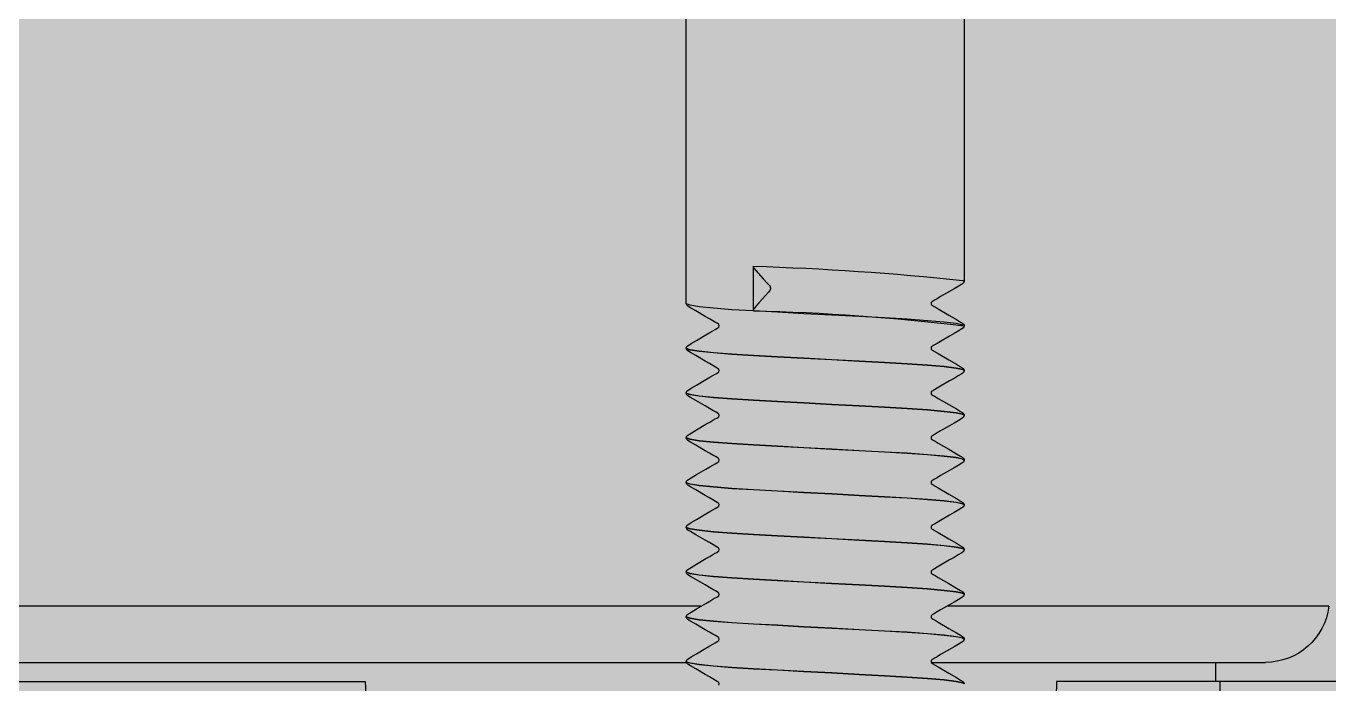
# Model space of a CAD drawing. Header units: millimetres. Extents: x -225363 to 347188, y -782467 to 813415.
# Drawn here: x 27779.51 to 27799.87, y 13010.83 to 13021.11 of the extents above; entities that cross this region are included whole.
import ezdxf

# ---------------------------------------------------------------- set-up
doc = ezdxf.new("R2010")
doc.units = ezdxf.units.MM
doc.layers.add('Xref SCN', color=8, linetype='Continuous', lineweight=0)
pattern_1 = [(197, (-1424125.8, -442865.07), (-126.479246, -237.872866), [95.25, -285.75]), (287, (-1424185.26, -442833.45), (237.872866, -126.479246), [95.25, -285.75])]

# ---------------------------------------------------------------- blocks, each defined once
blk = doc.blocks.new('Xref SCN')
at = {"layer": 'Xref SCN', "ltscale": 3}
h = blk.add_hatch(dxfattribs=at)
h.set_pattern_fill('CROSS', color=256, scale=30, angle=197)
h.set_pattern_definition(pattern_1)
edge = h.paths.add_edge_path()
edge.add_arc((2267.432, -6082.956), 1150, 110.637803, 180.385556)
edge.add_line((1117.459, -6090.695), (1124.354, -7115.455))
edge.add_arc((2274.328, -7107.717), 1150, 180.385556, 270.385556)
edge.add_line((2282.067, -8257.691), (21549.899, -8127.551))
edge.add_arc((21542.165, -6977.573), 1150.004, 270.385346, 360.440176)
edge.add_line((22692.135, -6968.738), (22692.169, -2095.909))
edge.add_arc((21542.203, -2104.748), 1150, 0.440393, 90.385556)
edge.add_line((21534.465, -954.774), (6081.873, -1059.019))
edge.add_arc((6089.609, -2208.997), 1150.004, 90.385414, 160.133168)
edge.add_arc((-23.552, -0.079), 5350, 290.637802, 340.133308, ccw=False)
edge = h.paths.add_edge_path()
edge.add_arc((21542.203, 18280.173), 1150, 0.440336, 104.369873, ccw=False)
edge.add_line((22692.169, 18289.011), (22692.169, 2403.988))
edge.add_arc((21542.203, 2395.15), 1150, -89.614444, 0.440336, ccw=False)
edge.add_line((21549.942, 1245.176), (6067.062, 1140.931))
edge.add_arc((6059.324, 2290.904), 1149.999, 200.637773, 270.385526, ccw=False)
edge.add_arc((-23.552, -0.079), 5350, 20.637803, 28.595288)
edge.add_arc((5234.302, 2862.396), 636.558, 160.1438, 208.307644, ccw=False)
edge.add_arc((7788.188, 2340.315), 3237.895, 44.330723, 166.819666, ccw=False)
edge.add_arc((13743.189, 8157.794), 5087.073, 224.330723, 255.064923)
edge.add_arc((13751.054, 8258.776), 5186.703, 255.268471, 275.82448)
edge.add_arc((13743.189, 8157.794), 5087.073, 276.028027, 352.804013)
edge.add_arc((13366.13, 8136.437), 5458.916, 353.522168, 372.961677)
edge.add_arc((13743.189, 8157.794), 5087.073, 13.679832, 75.726646)
edge.add_arc((16202.127, 17226.115), 4310.077, 184.542852, 253.768772, ccw=False)
edge.add_arc((12055.192, 16895.671), 150, 104.41774, 184.18014, ccw=False)
edge.add_line((12017.844, 17040.947), (21256.796, 19394.194))
h = blk.add_hatch(dxfattribs=at)
h.set_pattern_fill('CROSS', color=256, scale=30, angle=197)
h.set_pattern_definition(pattern_1)
edge = h.paths.add_edge_path()
edge.add_line((10158.252, 16567.292), (1851.339, 14451.443))
edge.add_arc((2136.746, 13337.423), 1150, 104.369873, 180.385556)
edge.add_line((986.773, 13329.684), (1035.387, 6105.34))
edge.add_arc((2185.361, 6113.079), 1150, 180.385556, 250.133309)
edge.add_arc((-23.552, -0.079), 5350, 54.441025, 70.133309, ccw=False)
edge.add_arc((3168.42, 4685.789), 343.181, 256.39429, 333.3422)
edge.add_arc((7788.188, 2340.315), 4837.895, 44.330723, 153.06453, ccw=False)
edge.add_arc((13743.189, 8157.794), 3487.073, 224.330723, 435.878782)
edge.add_arc((16212.731, 17236.67), 5922.692, 187.7158635, 254.1381203, ccw=False)
edge.add_arc((10541.851, 16468.338), 200, 187.63271, 187.71586, ccw=False)
edge.add_arc((10194.952, 16421.85), 150, 7.63271, 104.16209)
edge = h.paths.add_edge_path()
edge.add_arc((-13757.865, 9268.228), 1150, 104.359925, 180.440336)
edge.add_line((-14907.831, 9259.39), (-14907.831, 2149.033))
edge.add_arc((-13757.865, 2157.871), 1150, 180.440336, 270.385556)
edge.add_line((-13750.126, 1007.897), (-6128.957, 1058.86))
edge.add_arc((-6136.702, 2208.823), 1149.989, 270.385913, 340.133666)
edge.add_arc((-23.552, -0.08), 5350.001, 110.637805, 160.133312, ccw=False)
edge.add_arc((-2314.537, 6082.798), 1150, 290.637803, 360.385556)
edge.add_line((-1164.563, 6090.536), (-1205.642, 12195.067))
edge.add_arc((-2355.616, 12187.329), 1150, 0.385556, 104.359925)
edge.add_line((-2640.83, 13301.399), (-14043.079, 10382.298))
edge = h.paths.add_edge_path()
edge.add_line((-13750.103, -8364.83), (-2217.808, -8287.972))
edge.add_arc((-2225.558, -7138.01), 1149.988, 270.386102, 360.386102)
edge.add_line((-1075.596, -7130.26), (-1082.492, -6105.499))
edge.add_arc((-2232.466, -6113.237), 1150, 0.385556, 70.133309)
edge.add_arc((-23.552, -0.079), 5350, 200.637803, 250.133309, ccw=False)
edge.add_arc((-6106.429, -2291.064), 1150, 20.637803, 90.385556)
edge.add_line((-6114.167, -1141.09), (-13765.593, -1192.053))
edge.add_arc((-13757.843, -2342.015), 1149.988, 90.386136, 180.440991)
edge.add_line((-14907.797, -2350.866), (-14907.831, -7223.695))
edge.add_arc((-13757.865, -7214.856), 1150, 180.440393, 270.385556)
edge.add_arc((-13747.771, -8714.815), 349.993, 90.38185, 90.38556, ccw=False)
blk = doc.blocks.new('MB bom')
at = {"color": 8, "linetype": 'Continuous'}
for p, q in [((-199042.651, 638692.641), (-199042.651, 638682.615)), ((-199041.473, 638684.314), (-199041.473, 638678.352)), ((-199042.351, 638678.102), (-199042.351, 638683.322)), ((-199056.651, 638682.693), (-199042.651, 638682.615)), ((-199042.651, 638682.615), (-199042.651, 638680.053)), ((-199042.351, 638682.541), (-199042.651, 638682.541)), ((-199042.651, 638680.053), (-199045.651, 638679.99)), ((-199042.675, 638678.605), (-199042.686, 638678.607)), ((-199042.686, 638678.6), (-199042.671, 638678.584)), ((-199042.677, 638678.586), (-199042.675, 638678.584)), ((-199042.664, 638678.601), (-199042.675, 638678.605)), ((-199042.675, 638678.584), (-199042.653, 638678.481)), ((-199042.671, 638678.584), (-199042.649, 638678.481)), ((-199042.655, 638678.594), (-199042.664, 638678.601)), ((-199042.649, 638678.586), (-199042.655, 638678.594)), ((-199042.628, 638678.551), (-199042.649, 638678.586)), ((-199042.036, 638678.571), (-199042.071, 638678.514)), ((-199042.018, 638678.596), (-199042.036, 638678.571)), ((-199041.99, 638678.607), (-199042.018, 638678.596)), ((-199041.975, 638678.605), (-199041.986, 638678.607)), ((-199041.986, 638678.6), (-199041.971, 638678.584)), ((-199041.977, 638678.586), (-199041.975, 638678.584)), ((-199041.964, 638678.601), (-199041.975, 638678.605)), ((-199041.975, 638678.584), (-199041.953, 638678.481)), ((-199041.971, 638678.584), (-199041.949, 638678.481)), ((-199041.955, 638678.594), (-199041.964, 638678.601)), ((-199041.949, 638678.586), (-199041.955, 638678.594)), ((-199041.928, 638678.551), (-199041.949, 638678.586)), ((-199041.336, 638678.571), (-199041.371, 638678.514)), ((-199041.318, 638678.596), (-199041.336, 638678.571)), ((-199041.29, 638678.607), (-199041.318, 638678.596)), ((-199041.275, 638678.605), (-199041.286, 638678.607)), ((-199041.286, 638678.6), (-199041.271, 638678.584)), ((-199041.277, 638678.586), (-199041.275, 638678.584)), ((-199041.264, 638678.601), (-199041.275, 638678.605)), ((-199041.275, 638678.584), (-199041.253, 638678.481)), ((-199041.271, 638678.584), (-199041.249, 638678.481)), ((-199041.255, 638678.594), (-199041.264, 638678.601)), ((-199041.249, 638678.586), (-199041.255, 638678.594)), ((-199041.228, 638678.551), (-199041.249, 638678.586)), ((-199040.636, 638678.571), (-199040.671, 638678.514)), ((-199040.618, 638678.596), (-199040.636, 638678.571)), ((-199040.59, 638678.607), (-199040.618, 638678.596)), ((-199040.575, 638678.605), (-199040.586, 638678.607)), ((-199040.586, 638678.6), (-199040.571, 638678.584)), ((-199040.577, 638678.586), (-199040.575, 638678.584)), ((-199040.564, 638678.601), (-199040.575, 638678.605)), ((-199040.575, 638678.584), (-199040.553, 638678.481)), ((-199040.571, 638678.584), (-199040.549, 638678.481)), ((-199040.555, 638678.594), (-199040.564, 638678.601)), ((-199040.549, 638678.586), (-199040.555, 638678.594)), ((-199040.528, 638678.551), (-199040.549, 638678.586)), ((-199039.936, 638678.571), (-199039.971, 638678.514)), ((-199039.918, 638678.596), (-199039.936, 638678.571)), ((-199039.89, 638678.607), (-199039.918, 638678.596)), ((-199039.875, 638678.605), (-199039.886, 638678.607)), ((-199039.886, 638678.6), (-199039.871, 638678.584)), ((-199039.877, 638678.586), (-199039.875, 638678.584)), ((-199039.864, 638678.601), (-199039.875, 638678.605)), ((-199039.875, 638678.584), (-199039.853, 638678.481)), ((-199039.871, 638678.584), (-199039.849, 638678.481)), ((-199039.855, 638678.594), (-199039.864, 638678.601)), ((-199039.849, 638678.586), (-199039.855, 638678.594)), ((-199039.828, 638678.551), (-199039.849, 638678.586)), ((-199039.236, 638678.571), (-199039.271, 638678.514)), ((-199039.218, 638678.596), (-199039.236, 638678.571)), ((-199039.19, 638678.607), (-199039.218, 638678.596)), ((-199039.175, 638678.605), (-199039.186, 638678.607)), ((-199039.186, 638678.6), (-199039.171, 638678.584)), ((-199039.177, 638678.586), (-199039.175, 638678.584)), ((-199039.164, 638678.601), (-199039.175, 638678.605)), ((-199039.175, 638678.584), (-199039.153, 638678.481)), ((-199039.171, 638678.584), (-199039.149, 638678.481)), ((-199039.155, 638678.594), (-199039.164, 638678.601)), ((-199039.149, 638678.586), (-199039.155, 638678.594)), ((-199039.128, 638678.551), (-199039.149, 638678.586)), ((-199038.536, 638678.571), (-199038.571, 638678.514)), ((-199038.518, 638678.596), (-199038.536, 638678.571)), ((-199038.49, 638678.607), (-199038.518, 638678.596)), ((-199038.475, 638678.605), (-199038.486, 638678.607)), ((-199038.486, 638678.6), (-199038.471, 638678.584)), ((-199038.477, 638678.586), (-199038.475, 638678.584)), ((-199038.464, 638678.601), (-199038.475, 638678.605)), ((-199038.475, 638678.584), (-199038.453, 638678.481)), ((-199038.471, 638678.584), (-199038.449, 638678.481)), ((-199038.455, 638678.594), (-199038.464, 638678.601)), ((-199038.449, 638678.586), (-199038.455, 638678.594)), ((-199038.428, 638678.551), (-199038.449, 638678.586)), ((-199037.836, 638678.571), (-199037.871, 638678.514)), ((-199037.818, 638678.596), (-199037.836, 638678.571)), ((-199037.79, 638678.607), (-199037.818, 638678.596)), ((-199037.775, 638678.605), (-199037.786, 638678.607)), ((-199037.786, 638678.6), (-199037.771, 638678.584)), ((-199037.777, 638678.586), (-199037.775, 638678.584)), ((-199037.764, 638678.601), (-199037.775, 638678.605)), ((-199037.775, 638678.584), (-199037.753, 638678.481)), ((-199037.771, 638678.584), (-199037.749, 638678.481)), ((-199037.755, 638678.594), (-199037.764, 638678.601)), ((-199037.749, 638678.586), (-199037.755, 638678.594)), ((-199037.728, 638678.551), (-199037.749, 638678.586)), ((-199037.136, 638678.571), (-199037.171, 638678.514)), ((-199037.118, 638678.596), (-199037.136, 638678.571)), ((-199037.09, 638678.607), (-199037.118, 638678.596)), ((-199037.075, 638678.605), (-199037.086, 638678.607)), ((-199037.077, 638678.586), (-199037.075, 638678.584)), ((-199037.064, 638678.601), (-199037.075, 638678.605)), ((-199037.075, 638678.584), (-199037.053, 638678.481)), ((-199037.055, 638678.594), (-199037.064, 638678.601)), ((-199037.049, 638678.586), (-199037.055, 638678.594)), ((-199037.028, 638678.551), (-199037.049, 638678.586)), ((-199036.436, 638678.571), (-199036.471, 638678.514)), ((-199036.418, 638678.596), (-199036.436, 638678.571)), ((-199036.39, 638678.607), (-199036.418, 638678.596)), ((-199036.391, 638678.601), (-199036.377, 638678.586)), ((-199027.851, 638678.607), (-199036.39, 638678.607)), ((-199042.653, 638678.481), (-199042.63, 638678.294)), ((-199042.649, 638678.481), (-199042.626, 638678.294)), ((-199042.588, 638678.485), (-199042.628, 638678.551)), ((-199042.519, 638678.367), (-199042.588, 638678.485)), ((-199042.422, 638678.2), (-199042.519, 638678.367)), ((-199042.149, 638678.379), (-199042.23, 638678.239)), ((-199042.109, 638678.449), (-199042.149, 638678.379)), ((-199042.071, 638678.514), (-199042.109, 638678.449)), ((-199041.953, 638678.481), (-199041.93, 638678.294)), ((-199041.949, 638678.481), (-199041.926, 638678.294)), ((-199041.888, 638678.485), (-199041.928, 638678.551)), ((-199041.819, 638678.367), (-199041.888, 638678.485)), ((-199041.722, 638678.2), (-199041.819, 638678.367)), ((-199041.449, 638678.379), (-199041.53, 638678.239)), ((-199041.409, 638678.449), (-199041.449, 638678.379)), ((-199041.371, 638678.514), (-199041.409, 638678.449)), ((-199041.253, 638678.481), (-199041.23, 638678.294)), ((-199041.249, 638678.481), (-199041.226, 638678.294)), ((-199041.188, 638678.485), (-199041.228, 638678.551)), ((-199041.119, 638678.367), (-199041.188, 638678.485)), ((-199041.022, 638678.2), (-199041.119, 638678.367)), ((-199040.749, 638678.379), (-199040.83, 638678.239)), ((-199040.709, 638678.449), (-199040.749, 638678.379)), ((-199040.671, 638678.514), (-199040.709, 638678.449)), ((-199040.553, 638678.481), (-199040.53, 638678.294)), ((-199040.549, 638678.481), (-199040.526, 638678.294)), ((-199040.488, 638678.485), (-199040.528, 638678.551)), ((-199040.419, 638678.367), (-199040.488, 638678.485)), ((-199040.322, 638678.2), (-199040.419, 638678.367)), ((-199040.049, 638678.379), (-199040.13, 638678.239)), ((-199040.009, 638678.449), (-199040.049, 638678.379)), ((-199039.971, 638678.514), (-199040.009, 638678.449)), ((-199039.853, 638678.481), (-199039.83, 638678.294)), ((-199039.849, 638678.481), (-199039.826, 638678.294)), ((-199039.788, 638678.485), (-199039.828, 638678.551)), ((-199039.719, 638678.367), (-199039.788, 638678.485)), ((-199039.622, 638678.2), (-199039.719, 638678.367)), ((-199039.349, 638678.379), (-199039.43, 638678.239)), ((-199039.309, 638678.449), (-199039.349, 638678.379)), ((-199039.271, 638678.514), (-199039.309, 638678.449)), ((-199039.153, 638678.481), (-199039.13, 638678.294)), ((-199039.149, 638678.481), (-199039.126, 638678.294)), ((-199039.088, 638678.485), (-199039.128, 638678.551)), ((-199039.019, 638678.367), (-199039.088, 638678.485)), ((-199038.922, 638678.2), (-199039.019, 638678.367)), ((-199038.649, 638678.379), (-199038.73, 638678.239)), ((-199038.609, 638678.449), (-199038.649, 638678.379)), ((-199038.571, 638678.514), (-199038.609, 638678.449)), ((-199038.453, 638678.481), (-199038.43, 638678.294)), ((-199038.449, 638678.481), (-199038.426, 638678.294)), ((-199038.388, 638678.485), (-199038.428, 638678.551)), ((-199038.319, 638678.367), (-199038.388, 638678.485)), ((-199038.222, 638678.2), (-199038.319, 638678.367)), ((-199037.949, 638678.379), (-199038.03, 638678.239)), ((-199037.909, 638678.449), (-199037.949, 638678.379)), ((-199037.871, 638678.514), (-199037.909, 638678.449)), ((-199037.753, 638678.481), (-199037.73, 638678.294)), ((-199037.749, 638678.481), (-199037.726, 638678.294)), ((-199037.688, 638678.485), (-199037.728, 638678.551)), ((-199037.619, 638678.367), (-199037.688, 638678.485)), ((-199037.522, 638678.2), (-199037.619, 638678.367)), ((-199037.249, 638678.379), (-199037.33, 638678.239)), ((-199037.209, 638678.449), (-199037.249, 638678.379)), ((-199037.171, 638678.514), (-199037.209, 638678.449)), ((-199037.053, 638678.481), (-199037.03, 638678.294)), ((-199036.988, 638678.485), (-199037.028, 638678.551)), ((-199036.919, 638678.367), (-199036.988, 638678.485)), ((-199036.822, 638678.2), (-199036.919, 638678.367)), ((-199036.549, 638678.379), (-199036.63, 638678.239)), ((-199036.509, 638678.449), (-199036.549, 638678.379)), ((-199036.471, 638678.514), (-199036.509, 638678.449)), ((-199042.63, 638678.294), (-199042.607, 638678.033)), ((-199042.626, 638678.294), (-199042.603, 638678.033)), ((-199042.393, 638678.151), (-199042.422, 638678.2)), ((-199042.383, 638678.133), (-199042.393, 638678.151)), ((-199042.263, 638678.183), (-199042.287, 638678.142)), ((-199042.23, 638678.239), (-199042.263, 638678.183)), ((-199041.93, 638678.294), (-199041.907, 638678.033)), ((-199041.926, 638678.294), (-199041.903, 638678.033)), ((-199041.693, 638678.151), (-199041.722, 638678.2)), ((-199041.683, 638678.133), (-199041.693, 638678.151)), ((-199041.563, 638678.183), (-199041.587, 638678.142)), ((-199041.53, 638678.239), (-199041.563, 638678.183)), ((-199041.23, 638678.294), (-199041.207, 638678.033)), ((-199041.226, 638678.294), (-199041.203, 638678.033)), ((-199040.993, 638678.151), (-199041.022, 638678.2)), ((-199040.983, 638678.133), (-199040.993, 638678.151)), ((-199040.863, 638678.183), (-199040.887, 638678.142)), ((-199040.83, 638678.239), (-199040.863, 638678.183)), ((-199040.53, 638678.294), (-199040.507, 638678.033)), ((-199040.526, 638678.294), (-199040.503, 638678.033)), ((-199040.293, 638678.151), (-199040.322, 638678.2)), ((-199040.283, 638678.133), (-199040.293, 638678.151)), ((-199040.163, 638678.183), (-199040.187, 638678.142)), ((-199040.13, 638678.239), (-199040.163, 638678.183)), ((-199039.83, 638678.294), (-199039.807, 638678.033)), ((-199039.826, 638678.294), (-199039.803, 638678.033)), ((-199039.593, 638678.151), (-199039.622, 638678.2)), ((-199039.583, 638678.133), (-199039.593, 638678.151)), ((-199039.463, 638678.183), (-199039.487, 638678.142)), ((-199039.43, 638678.239), (-199039.463, 638678.183)), ((-199039.13, 638678.294), (-199039.107, 638678.033)), ((-199039.126, 638678.294), (-199039.103, 638678.033)), ((-199038.893, 638678.151), (-199038.922, 638678.2)), ((-199038.883, 638678.133), (-199038.893, 638678.151)), ((-199038.763, 638678.183), (-199038.787, 638678.142)), ((-199038.73, 638678.239), (-199038.763, 638678.183)), ((-199038.43, 638678.294), (-199038.407, 638678.033)), ((-199038.426, 638678.294), (-199038.403, 638678.033)), ((-199038.193, 638678.151), (-199038.222, 638678.2)), ((-199038.183, 638678.133), (-199038.193, 638678.151)), ((-199038.063, 638678.183), (-199038.087, 638678.142)), ((-199038.03, 638678.239), (-199038.063, 638678.183)), ((-199037.73, 638678.294), (-199037.707, 638678.033)), ((-199037.726, 638678.294), (-199037.703, 638678.033)), ((-199037.493, 638678.151), (-199037.522, 638678.2)), ((-199037.483, 638678.133), (-199037.493, 638678.151)), ((-199037.363, 638678.183), (-199037.387, 638678.142)), ((-199037.33, 638678.239), (-199037.363, 638678.183)), ((-199037.03, 638678.294), (-199037.007, 638678.033)), ((-199036.793, 638678.151), (-199036.822, 638678.2)), ((-199036.783, 638678.133), (-199036.793, 638678.151)), ((-199036.663, 638678.183), (-199036.687, 638678.142)), ((-199036.63, 638678.239), (-199036.663, 638678.183)), ((-199042.607, 638678.033), (-199042.585, 638677.716)), ((-199042.603, 638678.033), (-199042.581, 638677.716)), ((-199042.375, 638678.12), (-199042.383, 638678.133)), ((-199042.366, 638678.104), (-199042.375, 638678.12)), ((-199042.354, 638678.093), (-199042.366, 638678.104)), ((-199042.322, 638678.092), (-199042.354, 638678.093)), ((-199042.308, 638678.104), (-199042.322, 638678.092)), ((-199042.302, 638678.116), (-199042.308, 638678.104)), ((-199042.296, 638678.127), (-199042.302, 638678.116)), ((-199042.287, 638678.142), (-199042.296, 638678.127)), ((-199041.907, 638678.033), (-199041.885, 638677.716)), ((-199041.903, 638678.033), (-199041.881, 638677.716)), ((-199041.675, 638678.12), (-199041.683, 638678.133)), ((-199041.666, 638678.104), (-199041.675, 638678.12)), ((-199041.654, 638678.093), (-199041.666, 638678.104)), ((-199041.622, 638678.092), (-199041.654, 638678.093)), ((-199041.608, 638678.104), (-199041.622, 638678.092)), ((-199041.602, 638678.116), (-199041.608, 638678.104)), ((-199041.596, 638678.127), (-199041.602, 638678.116)), ((-199041.587, 638678.142), (-199041.596, 638678.127)), ((-199041.207, 638678.033), (-199041.185, 638677.716)), ((-199041.203, 638678.033), (-199041.181, 638677.716)), ((-199040.975, 638678.12), (-199040.983, 638678.133)), ((-199040.966, 638678.104), (-199040.975, 638678.12)), ((-199040.954, 638678.093), (-199040.966, 638678.104)), ((-199040.922, 638678.092), (-199040.954, 638678.093)), ((-199040.908, 638678.104), (-199040.922, 638678.092)), ((-199040.902, 638678.116), (-199040.908, 638678.104)), ((-199040.896, 638678.127), (-199040.902, 638678.116)), ((-199040.887, 638678.142), (-199040.896, 638678.127)), ((-199040.507, 638678.033), (-199040.485, 638677.716)), ((-199040.503, 638678.033), (-199040.481, 638677.716)), ((-199040.275, 638678.12), (-199040.283, 638678.133)), ((-199040.266, 638678.104), (-199040.275, 638678.12)), ((-199040.254, 638678.093), (-199040.266, 638678.104)), ((-199040.222, 638678.092), (-199040.254, 638678.093)), ((-199040.208, 638678.104), (-199040.222, 638678.092)), ((-199040.202, 638678.116), (-199040.208, 638678.104)), ((-199040.196, 638678.127), (-199040.202, 638678.116)), ((-199040.187, 638678.142), (-199040.196, 638678.127)), ((-199039.807, 638678.033), (-199039.785, 638677.716)), ((-199039.803, 638678.033), (-199039.781, 638677.716)), ((-199039.575, 638678.12), (-199039.583, 638678.133)), ((-199039.566, 638678.104), (-199039.575, 638678.12)), ((-199039.554, 638678.093), (-199039.566, 638678.104)), ((-199039.522, 638678.092), (-199039.554, 638678.093)), ((-199039.508, 638678.104), (-199039.522, 638678.092)), ((-199039.502, 638678.116), (-199039.508, 638678.104)), ((-199039.496, 638678.127), (-199039.502, 638678.116)), ((-199039.487, 638678.142), (-199039.496, 638678.127)), ((-199039.107, 638678.033), (-199039.085, 638677.716)), ((-199039.103, 638678.033), (-199039.081, 638677.716)), ((-199038.875, 638678.12), (-199038.883, 638678.133)), ((-199038.866, 638678.104), (-199038.875, 638678.12)), ((-199038.854, 638678.093), (-199038.866, 638678.104)), ((-199038.822, 638678.092), (-199038.854, 638678.093)), ((-199038.808, 638678.104), (-199038.822, 638678.092)), ((-199038.802, 638678.116), (-199038.808, 638678.104)), ((-199038.796, 638678.127), (-199038.802, 638678.116)), ((-199038.787, 638678.142), (-199038.796, 638678.127)), ((-199038.407, 638678.033), (-199038.385, 638677.716)), ((-199038.403, 638678.033), (-199038.381, 638677.716)), ((-199038.175, 638678.12), (-199038.183, 638678.133)), ((-199038.166, 638678.104), (-199038.175, 638678.12)), ((-199038.154, 638678.093), (-199038.166, 638678.104)), ((-199038.122, 638678.092), (-199038.154, 638678.093)), ((-199038.108, 638678.104), (-199038.122, 638678.092)), ((-199038.102, 638678.116), (-199038.108, 638678.104)), ((-199038.096, 638678.127), (-199038.102, 638678.116)), ((-199038.087, 638678.142), (-199038.096, 638678.127)), ((-199037.707, 638678.033), (-199037.685, 638677.716)), ((-199037.703, 638678.033), (-199037.681, 638677.716)), ((-199037.475, 638678.12), (-199037.483, 638678.133)), ((-199037.466, 638678.104), (-199037.475, 638678.12)), ((-199037.454, 638678.093), (-199037.466, 638678.104)), ((-199037.422, 638678.092), (-199037.454, 638678.093)), ((-199037.408, 638678.104), (-199037.422, 638678.092)), ((-199037.402, 638678.116), (-199037.408, 638678.104)), ((-199037.396, 638678.127), (-199037.402, 638678.116)), ((-199037.387, 638678.142), (-199037.396, 638678.127)), ((-199037.007, 638678.033), (-199036.985, 638677.716)), ((-199036.775, 638678.12), (-199036.783, 638678.133)), ((-199036.766, 638678.104), (-199036.775, 638678.12)), ((-199036.754, 638678.093), (-199036.766, 638678.104)), ((-199036.722, 638678.092), (-199036.754, 638678.093)), ((-199036.708, 638678.104), (-199036.722, 638678.092)), ((-199036.702, 638678.116), (-199036.708, 638678.104)), ((-199036.696, 638678.127), (-199036.702, 638678.116)), ((-199036.687, 638678.142), (-199036.696, 638678.127)), ((-199042.585, 638677.716), (-199042.565, 638677.361)), ((-199042.581, 638677.716), (-199042.561, 638677.361)), ((-199041.885, 638677.716), (-199041.865, 638677.361)), ((-199041.881, 638677.716), (-199041.861, 638677.361)), ((-199041.185, 638677.716), (-199041.165, 638677.361)), ((-199041.181, 638677.716), (-199041.161, 638677.361)), ((-199040.485, 638677.716), (-199040.465, 638677.361)), ((-199040.481, 638677.716), (-199040.461, 638677.361)), ((-199039.785, 638677.716), (-199039.765, 638677.361)), ((-199039.781, 638677.716), (-199039.761, 638677.361)), ((-199039.085, 638677.716), (-199039.065, 638677.361)), ((-199039.081, 638677.716), (-199039.061, 638677.361)), ((-199038.385, 638677.716), (-199038.365, 638677.361)), ((-199038.381, 638677.716), (-199038.361, 638677.361)), ((-199037.685, 638677.716), (-199037.665, 638677.361)), ((-199037.681, 638677.716), (-199037.661, 638677.361)), ((-199036.985, 638677.716), (-199036.965, 638677.361)), ((-199042.565, 638677.361), (-199042.544, 638676.964)), ((-199042.561, 638677.361), (-199042.54, 638676.964)), ((-199041.865, 638677.361), (-199041.844, 638676.964)), ((-199041.861, 638677.361), (-199041.84, 638676.964)), ((-199041.165, 638677.361), (-199041.144, 638676.964)), ((-199041.161, 638677.361), (-199041.14, 638676.964)), ((-199040.465, 638677.361), (-199040.444, 638676.964)), ((-199040.461, 638677.361), (-199040.44, 638676.964)), ((-199039.765, 638677.361), (-199039.744, 638676.964)), ((-199039.761, 638677.361), (-199039.74, 638676.964)), ((-199039.065, 638677.361), (-199039.044, 638676.964)), ((-199039.061, 638677.361), (-199039.04, 638676.964)), ((-199038.365, 638677.361), (-199038.344, 638676.964)), ((-199038.361, 638677.361), (-199038.34, 638676.964)), ((-199037.665, 638677.361), (-199037.644, 638676.964)), ((-199037.661, 638677.361), (-199037.64, 638676.964)), ((-199036.965, 638677.361), (-199036.944, 638676.964)), ((-199042.544, 638676.964), (-199042.521, 638676.536)), ((-199042.54, 638676.964), (-199042.517, 638676.536)), ((-199041.844, 638676.964), (-199041.821, 638676.536)), ((-199041.84, 638676.964), (-199041.817, 638676.536)), ((-199041.144, 638676.964), (-199041.121, 638676.536)), ((-199041.14, 638676.964), (-199041.117, 638676.536)), ((-199040.444, 638676.964), (-199040.421, 638676.536)), ((-199040.44, 638676.964), (-199040.417, 638676.536)), ((-199039.744, 638676.964), (-199039.721, 638676.536)), ((-199039.74, 638676.964), (-199039.717, 638676.536)), ((-199039.044, 638676.964), (-199039.021, 638676.536)), ((-199039.04, 638676.964), (-199039.017, 638676.536)), ((-199038.344, 638676.964), (-199038.321, 638676.536)), ((-199038.34, 638676.964), (-199038.317, 638676.536)), ((-199037.644, 638676.964), (-199037.621, 638676.536)), ((-199037.64, 638676.964), (-199037.617, 638676.536)), ((-199036.944, 638676.964), (-199036.921, 638676.536)), ((-199042.521, 638676.536), (-199042.498, 638676.1)), ((-199042.517, 638676.536), (-199042.494, 638676.1)), ((-199041.821, 638676.536), (-199041.798, 638676.1)), ((-199041.817, 638676.536), (-199041.794, 638676.1)), ((-199041.121, 638676.536), (-199041.098, 638676.1)), ((-199041.117, 638676.536), (-199041.094, 638676.1)), ((-199040.421, 638676.536), (-199040.398, 638676.1)), ((-199040.417, 638676.536), (-199040.394, 638676.1)), ((-199039.721, 638676.536), (-199039.698, 638676.1)), ((-199039.717, 638676.536), (-199039.694, 638676.1)), ((-199039.021, 638676.536), (-199038.998, 638676.1)), ((-199039.017, 638676.536), (-199038.994, 638676.1)), ((-199038.321, 638676.536), (-199038.298, 638676.1)), ((-199038.317, 638676.536), (-199038.294, 638676.1)), ((-199037.621, 638676.536), (-199037.598, 638676.1)), ((-199037.617, 638676.536), (-199037.594, 638676.1)), ((-199036.921, 638676.536), (-199036.898, 638676.1)), ((-199042.498, 638676.1), (-199042.475, 638675.684)), ((-199042.494, 638676.1), (-199042.471, 638675.684)), ((-199041.798, 638676.1), (-199041.775, 638675.684)), ((-199041.794, 638676.1), (-199041.771, 638675.684)), ((-199041.098, 638676.1), (-199041.075, 638675.684)), ((-199041.094, 638676.1), (-199041.071, 638675.684)), ((-199040.398, 638676.1), (-199040.375, 638675.684)), ((-199040.394, 638676.1), (-199040.371, 638675.684)), ((-199039.698, 638676.1), (-199039.675, 638675.684)), ((-199039.694, 638676.1), (-199039.671, 638675.684)), ((-199038.998, 638676.1), (-199038.975, 638675.684)), ((-199038.994, 638676.1), (-199038.971, 638675.684)), ((-199038.298, 638676.1), (-199038.275, 638675.684)), ((-199038.294, 638676.1), (-199038.271, 638675.684)), ((-199037.598, 638676.1), (-199037.575, 638675.684)), ((-199037.594, 638676.1), (-199037.571, 638675.684)), ((-199036.898, 638676.1), (-199036.875, 638675.684)), ((-199042.475, 638675.684), (-199042.455, 638675.308)), ((-199042.471, 638675.684), (-199042.451, 638675.308)), ((-199041.775, 638675.684), (-199041.755, 638675.308)), ((-199041.771, 638675.684), (-199041.751, 638675.308)), ((-199041.075, 638675.684), (-199041.055, 638675.308)), ((-199041.071, 638675.684), (-199041.051, 638675.308)), ((-199040.375, 638675.684), (-199040.355, 638675.308)), ((-199040.371, 638675.684), (-199040.351, 638675.308)), ((-199039.675, 638675.684), (-199039.655, 638675.308)), ((-199039.671, 638675.684), (-199039.651, 638675.308)), ((-199038.975, 638675.684), (-199038.955, 638675.308)), ((-199038.971, 638675.684), (-199038.951, 638675.308)), ((-199038.275, 638675.684), (-199038.255, 638675.308)), ((-199038.271, 638675.684), (-199038.251, 638675.308)), ((-199037.575, 638675.684), (-199037.555, 638675.308)), ((-199037.571, 638675.684), (-199037.551, 638675.308)), ((-199036.875, 638675.684), (-199036.855, 638675.308)), ((-199036.562, 638675.545), (-199036.665, 638675.453)), ((-199036.536, 638675.568), (-199036.562, 638675.545)), ((-199036.524, 638675.573), (-199036.536, 638675.568)), ((-199036.511, 638675.576), (-199036.524, 638675.573)), ((-199036.496, 638675.576), (-199036.511, 638675.576)), ((-199036.482, 638675.573), (-199036.496, 638675.576)), ((-199036.47, 638675.569), (-199036.482, 638675.573)), ((-199036.459, 638675.56), (-199036.47, 638675.569)), ((-199036.422, 638675.527), (-199036.459, 638675.56)), ((-199036.35, 638675.462), (-199036.422, 638675.527)), ((-199042.455, 638675.308), (-199042.435, 638674.974)), ((-199042.451, 638675.308), (-199042.43, 638674.974)), ((-199041.755, 638675.308), (-199041.735, 638674.974)), ((-199041.751, 638675.308), (-199041.73, 638674.974)), ((-199041.055, 638675.308), (-199041.035, 638674.974)), ((-199041.051, 638675.308), (-199041.03, 638674.974)), ((-199040.355, 638675.308), (-199040.335, 638674.974)), ((-199040.351, 638675.308), (-199040.33, 638674.974)), ((-199039.655, 638675.308), (-199039.635, 638674.974)), ((-199039.651, 638675.308), (-199039.63, 638674.974)), ((-199038.955, 638675.308), (-199038.935, 638674.974)), ((-199038.951, 638675.308), (-199038.93, 638674.974)), ((-199038.255, 638675.308), (-199038.235, 638674.974)), ((-199038.251, 638675.308), (-199038.23, 638674.974)), ((-199037.555, 638675.308), (-199037.535, 638674.974)), ((-199037.551, 638675.308), (-199037.53, 638674.974)), ((-199036.855, 638675.308), (-199036.835, 638674.974)), ((-199036.848, 638675.308), (-199036.851, 638675.308)), ((-199036.851, 638675.308), (-199036.155, 638675.308)), ((-199036.833, 638675.31), (-199036.848, 638675.308)), ((-199036.821, 638675.315), (-199036.833, 638675.31)), ((-199036.809, 638675.324), (-199036.821, 638675.315)), ((-199036.794, 638675.337), (-199036.809, 638675.324)), ((-199036.77, 638675.359), (-199036.794, 638675.337)), ((-199036.73, 638675.395), (-199036.77, 638675.359)), ((-199036.665, 638675.453), (-199036.73, 638675.395)), ((-199036.223, 638675.349), (-199036.35, 638675.462)), ((-199036.191, 638675.32), (-199036.223, 638675.349)), ((-199036.182, 638675.314), (-199036.191, 638675.32)), ((-199036.169, 638675.31), (-199036.182, 638675.314)), ((-199036.155, 638675.308), (-199036.169, 638675.31)), ((-199042.435, 638674.974), (-199042.412, 638674.685)), ((-199042.43, 638674.974), (-199042.408, 638674.685)), ((-199041.735, 638674.974), (-199041.712, 638674.685)), ((-199041.73, 638674.974), (-199041.708, 638674.685)), ((-199041.035, 638674.974), (-199041.012, 638674.685)), ((-199041.03, 638674.974), (-199041.008, 638674.685)), ((-199040.335, 638674.974), (-199040.312, 638674.685)), ((-199040.33, 638674.974), (-199040.308, 638674.685)), ((-199039.635, 638674.974), (-199039.612, 638674.685)), ((-199039.63, 638674.974), (-199039.608, 638674.685)), ((-199038.935, 638674.974), (-199038.912, 638674.685)), ((-199038.93, 638674.974), (-199038.908, 638674.685)), ((-199038.235, 638674.974), (-199038.212, 638674.685)), ((-199038.23, 638674.974), (-199038.208, 638674.685)), ((-199037.535, 638674.974), (-199037.512, 638674.685)), ((-199037.53, 638674.974), (-199037.508, 638674.685)), ((-199036.835, 638674.974), (-199036.812, 638674.685)), ((-199042.709, 638674.769), (-199042.684, 638674.775)), ((-199042.684, 638674.775), (-199042.662, 638674.765)), ((-199042.662, 638674.765), (-199042.648, 638674.743)), ((-199042.648, 638674.743), (-199042.633, 638674.715)), ((-199042.633, 638674.715), (-199042.61, 638674.675)), ((-199042.412, 638674.685), (-199042.389, 638674.462)), ((-199042.408, 638674.685), (-199042.385, 638674.462)), ((-199042.065, 638674.676), (-199042.044, 638674.712)), ((-199042.044, 638674.712), (-199042.031, 638674.736)), ((-199042.031, 638674.736), (-199042.009, 638674.769)), ((-199042.009, 638674.769), (-199041.984, 638674.775)), ((-199041.984, 638674.775), (-199041.962, 638674.765)), ((-199041.962, 638674.765), (-199041.948, 638674.743)), ((-199041.948, 638674.743), (-199041.933, 638674.715)), ((-199041.933, 638674.715), (-199041.91, 638674.675)), ((-199041.712, 638674.685), (-199041.689, 638674.462)), ((-199041.708, 638674.685), (-199041.685, 638674.462)), ((-199041.365, 638674.676), (-199041.344, 638674.712)), ((-199041.344, 638674.712), (-199041.331, 638674.736)), ((-199041.331, 638674.736), (-199041.309, 638674.769)), ((-199041.309, 638674.769), (-199041.284, 638674.775)), ((-199041.284, 638674.775), (-199041.262, 638674.765)), ((-199041.262, 638674.765), (-199041.248, 638674.743)), ((-199041.248, 638674.743), (-199041.233, 638674.715)), ((-199041.233, 638674.715), (-199041.21, 638674.675)), ((-199041.012, 638674.685), (-199040.989, 638674.462)), ((-199041.008, 638674.685), (-199040.985, 638674.462)), ((-199040.665, 638674.676), (-199040.644, 638674.712)), ((-199040.644, 638674.712), (-199040.631, 638674.736)), ((-199040.631, 638674.736), (-199040.609, 638674.769)), ((-199040.609, 638674.769), (-199040.584, 638674.775)), ((-199040.584, 638674.775), (-199040.562, 638674.765)), ((-199040.562, 638674.765), (-199040.548, 638674.743)), ((-199040.548, 638674.743), (-199040.533, 638674.715)), ((-199040.533, 638674.715), (-199040.51, 638674.675)), ((-199040.312, 638674.685), (-199040.289, 638674.462)), ((-199040.308, 638674.685), (-199040.285, 638674.462)), ((-199039.965, 638674.676), (-199039.944, 638674.712)), ((-199039.944, 638674.712), (-199039.931, 638674.736)), ((-199039.931, 638674.736), (-199039.909, 638674.769)), ((-199039.909, 638674.769), (-199039.884, 638674.775)), ((-199039.884, 638674.775), (-199039.862, 638674.765)), ((-199039.862, 638674.765), (-199039.848, 638674.743)), ((-199039.848, 638674.743), (-199039.833, 638674.715)), ((-199039.833, 638674.715), (-199039.81, 638674.675)), ((-199039.612, 638674.685), (-199039.589, 638674.462)), ((-199039.608, 638674.685), (-199039.585, 638674.462)), ((-199039.265, 638674.676), (-199039.244, 638674.712)), ((-199039.244, 638674.712), (-199039.231, 638674.736)), ((-199039.231, 638674.736), (-199039.209, 638674.769)), ((-199039.209, 638674.769), (-199039.184, 638674.775)), ((-199039.184, 638674.775), (-199039.162, 638674.765)), ((-199039.162, 638674.765), (-199039.148, 638674.743)), ((-199039.148, 638674.743), (-199039.133, 638674.715)), ((-199039.133, 638674.715), (-199039.11, 638674.675)), ((-199038.912, 638674.685), (-199038.889, 638674.462)), ((-199038.908, 638674.685), (-199038.885, 638674.462)), ((-199038.565, 638674.676), (-199038.544, 638674.712)), ((-199038.544, 638674.712), (-199038.531, 638674.736)), ((-199038.531, 638674.736), (-199038.509, 638674.769)), ((-199038.509, 638674.769), (-199038.484, 638674.775)), ((-199038.484, 638674.775), (-199038.462, 638674.765)), ((-199038.462, 638674.765), (-199038.448, 638674.743)), ((-199038.448, 638674.743), (-199038.433, 638674.715)), ((-199038.433, 638674.715), (-199038.41, 638674.675)), ((-199038.212, 638674.685), (-199038.189, 638674.462)), ((-199038.208, 638674.685), (-199038.185, 638674.462)), ((-199037.865, 638674.676), (-199037.844, 638674.712)), ((-199037.844, 638674.712), (-199037.831, 638674.736)), ((-199037.831, 638674.736), (-199037.809, 638674.769)), ((-199037.809, 638674.769), (-199037.784, 638674.775)), ((-199037.784, 638674.775), (-199037.762, 638674.765)), ((-199037.762, 638674.765), (-199037.748, 638674.743)), ((-199037.748, 638674.743), (-199037.733, 638674.715)), ((-199037.733, 638674.715), (-199037.71, 638674.675)), ((-199037.512, 638674.685), (-199037.489, 638674.462)), ((-199037.508, 638674.685), (-199037.485, 638674.462)), ((-199037.165, 638674.676), (-199037.144, 638674.712)), ((-199037.144, 638674.712), (-199037.131, 638674.736)), ((-199037.131, 638674.736), (-199037.109, 638674.769)), ((-199037.109, 638674.769), (-199037.084, 638674.775)), ((-199037.084, 638674.775), (-199037.062, 638674.765)), ((-199037.062, 638674.765), (-199037.048, 638674.743)), ((-199037.048, 638674.743), (-199037.033, 638674.715)), ((-199037.033, 638674.715), (-199037.01, 638674.675)), ((-199036.812, 638674.685), (-199036.789, 638674.462)), ((-199042.61, 638674.675), (-199042.578, 638674.621)), ((-199042.578, 638674.621), (-199042.54, 638674.556)), ((-199042.54, 638674.556), (-199042.454, 638674.408)), ((-199042.215, 638674.418), (-199042.128, 638674.567)), ((-199042.128, 638674.567), (-199042.093, 638674.628)), ((-199042.093, 638674.628), (-199042.065, 638674.676)), ((-199041.91, 638674.675), (-199041.878, 638674.621)), ((-199041.878, 638674.621), (-199041.84, 638674.556)), ((-199041.84, 638674.556), (-199041.754, 638674.408)), ((-199041.515, 638674.418), (-199041.428, 638674.567)), ((-199041.473, 638674.501), (-199041.473, 638600.575)), ((-199041.428, 638674.567), (-199041.393, 638674.628)), ((-199041.393, 638674.628), (-199041.365, 638674.676)), ((-199041.21, 638674.675), (-199041.178, 638674.621)), ((-199041.178, 638674.621), (-199041.14, 638674.556)), ((-199041.14, 638674.556), (-199041.054, 638674.408)), ((-199040.815, 638674.418), (-199040.728, 638674.567)), ((-199040.728, 638674.567), (-199040.693, 638674.628)), ((-199040.693, 638674.628), (-199040.665, 638674.676)), ((-199040.51, 638674.675), (-199040.478, 638674.621)), ((-199040.478, 638674.621), (-199040.44, 638674.556)), ((-199040.44, 638674.556), (-199040.354, 638674.408)), ((-199040.115, 638674.418), (-199040.028, 638674.567)), ((-199040.028, 638674.567), (-199039.993, 638674.628)), ((-199039.993, 638674.628), (-199039.965, 638674.676)), ((-199039.81, 638674.675), (-199039.778, 638674.621)), ((-199039.778, 638674.621), (-199039.74, 638674.556)), ((-199039.74, 638674.556), (-199039.654, 638674.408)), ((-199039.415, 638674.418), (-199039.328, 638674.567)), ((-199039.328, 638674.567), (-199039.293, 638674.628)), ((-199039.293, 638674.628), (-199039.265, 638674.676)), ((-199039.11, 638674.675), (-199039.078, 638674.621)), ((-199039.078, 638674.621), (-199039.04, 638674.556)), ((-199039.04, 638674.556), (-199038.954, 638674.408)), ((-199038.715, 638674.418), (-199038.628, 638674.567)), ((-199038.628, 638674.567), (-199038.593, 638674.628)), ((-199038.593, 638674.628), (-199038.565, 638674.676)), ((-199038.41, 638674.675), (-199038.378, 638674.621)), ((-199038.378, 638674.621), (-199038.34, 638674.556)), ((-199038.34, 638674.556), (-199038.254, 638674.408)), ((-199038.015, 638674.418), (-199037.928, 638674.567)), ((-199037.928, 638674.567), (-199037.893, 638674.628)), ((-199037.893, 638674.628), (-199037.865, 638674.676)), ((-199037.71, 638674.675), (-199037.678, 638674.621)), ((-199037.678, 638674.621), (-199037.64, 638674.556)), ((-199037.64, 638674.556), (-199037.554, 638674.408)), ((-199037.315, 638674.418), (-199037.228, 638674.567)), ((-199037.228, 638674.567), (-199037.193, 638674.628)), ((-199037.193, 638674.628), (-199037.165, 638674.676)), ((-199037.01, 638674.675), (-199036.978, 638674.621)), ((-199036.978, 638674.621), (-199036.94, 638674.556)), ((-199036.94, 638674.556), (-199036.854, 638674.408)), ((-199042.454, 638674.408), (-199042.406, 638674.327)), ((-199042.406, 638674.327), (-199042.381, 638674.285)), ((-199042.389, 638674.462), (-199042.366, 638674.318)), ((-199042.385, 638674.462), (-199042.362, 638674.318)), ((-199042.381, 638674.285), (-199042.365, 638674.266)), ((-199042.366, 638674.318), (-199042.345, 638674.259)), ((-199042.362, 638674.318), (-199042.341, 638674.259)), ((-199042.309, 638674.267), (-199042.265, 638674.333)), ((-199042.265, 638674.333), (-199042.215, 638674.418)), ((-199041.754, 638674.408), (-199041.706, 638674.327)), ((-199041.706, 638674.327), (-199041.681, 638674.285)), ((-199041.689, 638674.462), (-199041.666, 638674.318)), ((-199041.685, 638674.462), (-199041.662, 638674.318)), ((-199041.681, 638674.285), (-199041.665, 638674.266)), ((-199041.666, 638674.318), (-199041.645, 638674.259)), ((-199041.662, 638674.318), (-199041.641, 638674.259)), ((-199041.609, 638674.267), (-199041.565, 638674.333)), ((-199041.565, 638674.333), (-199041.515, 638674.418)), ((-199041.054, 638674.408), (-199041.006, 638674.327)), ((-199041.006, 638674.327), (-199040.981, 638674.285)), ((-199040.989, 638674.462), (-199040.966, 638674.318)), ((-199040.985, 638674.462), (-199040.962, 638674.318)), ((-199040.981, 638674.285), (-199040.965, 638674.266)), ((-199040.966, 638674.318), (-199040.945, 638674.259)), ((-199040.962, 638674.318), (-199040.941, 638674.259)), ((-199040.909, 638674.267), (-199040.865, 638674.333)), ((-199040.865, 638674.333), (-199040.815, 638674.418)), ((-199040.354, 638674.408), (-199040.306, 638674.327)), ((-199040.306, 638674.327), (-199040.281, 638674.285)), ((-199040.289, 638674.462), (-199040.266, 638674.318)), ((-199040.285, 638674.462), (-199040.262, 638674.318)), ((-199040.281, 638674.285), (-199040.265, 638674.266)), ((-199040.266, 638674.318), (-199040.245, 638674.259)), ((-199040.262, 638674.318), (-199040.241, 638674.259)), ((-199040.209, 638674.267), (-199040.165, 638674.333)), ((-199040.165, 638674.333), (-199040.115, 638674.418)), ((-199039.654, 638674.408), (-199039.606, 638674.327)), ((-199039.606, 638674.327), (-199039.581, 638674.285)), ((-199039.589, 638674.462), (-199039.566, 638674.318)), ((-199039.585, 638674.462), (-199039.562, 638674.318)), ((-199039.581, 638674.285), (-199039.565, 638674.266)), ((-199039.566, 638674.318), (-199039.545, 638674.259)), ((-199039.562, 638674.318), (-199039.541, 638674.259)), ((-199039.509, 638674.267), (-199039.465, 638674.333)), ((-199039.465, 638674.333), (-199039.415, 638674.418)), ((-199038.954, 638674.408), (-199038.906, 638674.327)), ((-199038.906, 638674.327), (-199038.881, 638674.285)), ((-199038.889, 638674.462), (-199038.866, 638674.318)), ((-199038.885, 638674.462), (-199038.862, 638674.318)), ((-199038.881, 638674.285), (-199038.865, 638674.266)), ((-199038.866, 638674.318), (-199038.845, 638674.259)), ((-199038.862, 638674.318), (-199038.841, 638674.259)), ((-199038.809, 638674.267), (-199038.765, 638674.333)), ((-199038.765, 638674.333), (-199038.715, 638674.418)), ((-199038.254, 638674.408), (-199038.206, 638674.327)), ((-199038.206, 638674.327), (-199038.181, 638674.285)), ((-199038.189, 638674.462), (-199038.166, 638674.318)), ((-199038.185, 638674.462), (-199038.162, 638674.318)), ((-199038.181, 638674.285), (-199038.165, 638674.266)), ((-199038.166, 638674.318), (-199038.145, 638674.259)), ((-199038.162, 638674.318), (-199038.141, 638674.259)), ((-199038.109, 638674.267), (-199038.065, 638674.333)), ((-199038.065, 638674.333), (-199038.015, 638674.418)), ((-199037.554, 638674.408), (-199037.506, 638674.327)), ((-199037.506, 638674.327), (-199037.481, 638674.285)), ((-199037.489, 638674.462), (-199037.466, 638674.318)), ((-199037.485, 638674.462), (-199037.462, 638674.318)), ((-199037.481, 638674.285), (-199037.465, 638674.266)), ((-199037.466, 638674.318), (-199037.445, 638674.259)), ((-199037.462, 638674.318), (-199037.441, 638674.259)), ((-199037.409, 638674.267), (-199037.365, 638674.333)), ((-199037.365, 638674.333), (-199037.315, 638674.418)), ((-199036.854, 638674.408), (-199036.806, 638674.327)), ((-199036.806, 638674.327), (-199036.781, 638674.285)), ((-199036.789, 638674.462), (-199036.766, 638674.318)), ((-199036.781, 638674.285), (-199036.765, 638674.266)), ((-199036.766, 638674.318), (-199036.745, 638674.259)), ((-199042.365, 638674.266), (-199042.353, 638674.26)), ((-199042.353, 638674.26), (-199042.34, 638674.257)), ((-199042.351, 638669.913), (-199042.351, 638674.269)), ((-199042.345, 638674.259), (-199042.34, 638674.264)), ((-199042.341, 638674.259), (-199042.336, 638674.264)), ((-199042.336, 638674.257), (-199042.322, 638674.26)), ((-199042.322, 638674.26), (-199042.309, 638674.267)), ((-199041.665, 638674.266), (-199041.653, 638674.26)), ((-199041.653, 638674.26), (-199041.64, 638674.257)), ((-199041.645, 638674.259), (-199041.64, 638674.264)), ((-199041.641, 638674.259), (-199041.636, 638674.264)), ((-199041.636, 638674.257), (-199041.622, 638674.26)), ((-199041.622, 638674.26), (-199041.609, 638674.267)), ((-199040.965, 638674.266), (-199040.953, 638674.26)), ((-199040.953, 638674.26), (-199040.94, 638674.257)), ((-199040.945, 638674.259), (-199040.94, 638674.264)), ((-199040.941, 638674.259), (-199040.936, 638674.264)), ((-199040.936, 638674.257), (-199040.922, 638674.26)), ((-199040.922, 638674.26), (-199040.909, 638674.267)), ((-199040.265, 638674.266), (-199040.253, 638674.26)), ((-199040.253, 638674.26), (-199040.24, 638674.257)), ((-199040.245, 638674.259), (-199040.24, 638674.264)), ((-199040.241, 638674.259), (-199040.236, 638674.264)), ((-199040.236, 638674.257), (-199040.222, 638674.26)), ((-199040.222, 638674.26), (-199040.209, 638674.267)), ((-199039.565, 638674.266), (-199039.553, 638674.26)), ((-199039.553, 638674.26), (-199039.54, 638674.257)), ((-199039.545, 638674.259), (-199039.54, 638674.264)), ((-199039.541, 638674.259), (-199039.536, 638674.264)), ((-199039.536, 638674.257), (-199039.522, 638674.26)), ((-199039.522, 638674.26), (-199039.509, 638674.267)), ((-199038.865, 638674.266), (-199038.853, 638674.26)), ((-199038.853, 638674.26), (-199038.84, 638674.257)), ((-199038.845, 638674.259), (-199038.84, 638674.264)), ((-199038.841, 638674.259), (-199038.836, 638674.264)), ((-199038.836, 638674.257), (-199038.822, 638674.26)), ((-199038.822, 638674.26), (-199038.809, 638674.267)), ((-199038.165, 638674.266), (-199038.153, 638674.26)), ((-199038.153, 638674.26), (-199038.14, 638674.257)), ((-199038.145, 638674.259), (-199038.14, 638674.264)), ((-199038.141, 638674.259), (-199038.136, 638674.264)), ((-199038.136, 638674.257), (-199038.122, 638674.26)), ((-199038.122, 638674.26), (-199038.109, 638674.267)), ((-199037.465, 638674.266), (-199037.453, 638674.26)), ((-199037.453, 638674.26), (-199037.44, 638674.257)), ((-199037.445, 638674.259), (-199037.44, 638674.264)), ((-199037.441, 638674.259), (-199037.436, 638674.264)), ((-199037.436, 638674.257), (-199037.422, 638674.26)), ((-199037.422, 638674.26), (-199037.409, 638674.267)), ((-199036.765, 638674.266), (-199036.753, 638674.26)), ((-199036.753, 638674.26), (-199036.74, 638674.257)), ((-199036.745, 638674.259), (-199036.74, 638674.264)), ((-199036.74, 638674.257), (-199027.851, 638674.257)), ((-199042.651, 638669.234), (-199056.651, 638669.967)), ((-199042.351, 638600.308), (-199042.351, 638669.913)), ((-199042.651, 638605.849), (-199042.651, 638669.234))]:
    blk.add_line(p, q, dxfattribs=at)
for centre, radius, start, end in [((-199041.351, 638683.322), 1, 96.9983, 180), ((-199072.171, 638674.442), 35.33, 1.4059, 6.7594), ((-199080.283, 638673.969), 44.148, 1.7389, 6.003)]:
    blk.add_arc(centre, radius, start, end, dxfattribs=at)
blk = doc.blocks.new('PMBCB')
h = blk.add_hatch()
h.set_pattern_fill('BTCT2', color=8, scale=30, pattern_type=2)
h.set_pattern_definition([(50, (-27194.2, -11189.96), (215.17805, -18.8256), [22.5, -247.5]), (355, (-27194.2, -11189.96), (-41.6254, 225.6576), [18, -198]), (100.4514, (-27176.26, -11191.53), (173.5528, 206.8319), [19.122, -210.3426]), (46.1842, (-27194.2, -11129.96), (320.1723, -49.6557), [33.75, -371.25]), (96.6356, (-27167.5, -11134.1), (280.3988, 292.2354), [28.683, -315.514]), (351.1842, (-27194.2, -11129.96), (280.3986, 292.2356), [27, -297]), (21, (-27164.2, -11144.96), (179.0721, -120.7857), [22.5, -247.5]), (326, (-27164.2, -11144.96), (72.9946, 217.545), [18, -198]), (71.4514, (-27149.27, -11155.03), (252.0668, 96.7591), [19.122, -210.3426]), (37.5, (-27194.194, -11189.96), (3.64796, 99.86816), [0, -195.6, 0, -201, 0, -198.75]), (7.5, (-27194.19, -11189.96), (78.92086, 118.3235), [0, -114.6, 0, -191.1, 0, -75.75]), (327.5, (-27261.094, -11189.96), (160.14673, -6.76646), [0, -75, 0, -234, 0, -310.5]), (317.5, (-27291.1, -11189.96), (174.95585, 30.0315), [0, -97.5, 0, -155.4, 0, -220.5]), (45, (-27194.19, -11189.96), (-63.6396, 63.6396), []), (45, (-27194.19, -11168.96), (-63.6396, 63.6396), [])])
h.paths.add_polyline_path([(6600, 2700), (-2900, 2700), (-2900, -200), (6600, -200)])
h.paths.add_polyline_path([(5000, 2500), (5000, 0), (0, 0), (0, 2500)], flags=16)
h.paths.add_polyline_path([(5200, 2500), (6400, 2500), (6400, 0), (5200, 0)], flags=16)
h.paths.add_polyline_path([(-200, 2500), (-200, 0), (-2700, 0), (-2700, 2500)], flags=16)
h.paths.add_polyline_path([(5350.968, 389.341), (6075.73, 389.341), (6075.73, 539.341), (5350.968, 539.341)], flags=0)
h.paths.add_polyline_path([(5451.738, 547.351), (5986.024, 547.351), (5986.024, 775.923), (5451.738, 775.923)], flags=0)
h.paths.add_polyline_path([(4155.052, 389.341), (4879.814, 389.341), (4879.814, 539.341), (4155.052, 539.341)], flags=0)
h.paths.add_polyline_path([(4255.822, 547.351), (4790.108, 547.351), (4790.108, 775.923), (4255.822, 775.923)], flags=0)
h.paths.add_polyline_path([(-1032.124, 389.341), (-307.362, 389.341), (-307.362, 539.341), (-1032.124, 539.341)], flags=0)
h.paths.add_polyline_path([(-931.354, 547.351), (-397.069, 547.351), (-397.069, 775.923), (-931.354, 775.923)], flags=0)
at = {"color": 8, "xscale": -0.998699011935332, "yscale": 0.998699011935332, "zscale": 0.998699011935332, "rotation": 270}
blk.add_blockref('MB bom', (-637462.743, 200790.955), dxfattribs=at)

msp = doc.modelspace()

# ---------------------------------------------------------------- block references
msp.add_blockref('Xref SCN', (18946.531, 15698.977))

# ---------------------------------------------------------------- next in the draw order: block references
msp.add_blockref('PMBCB', (27409.218, 11003.611))

doc.saveas('drawing.dxf')
